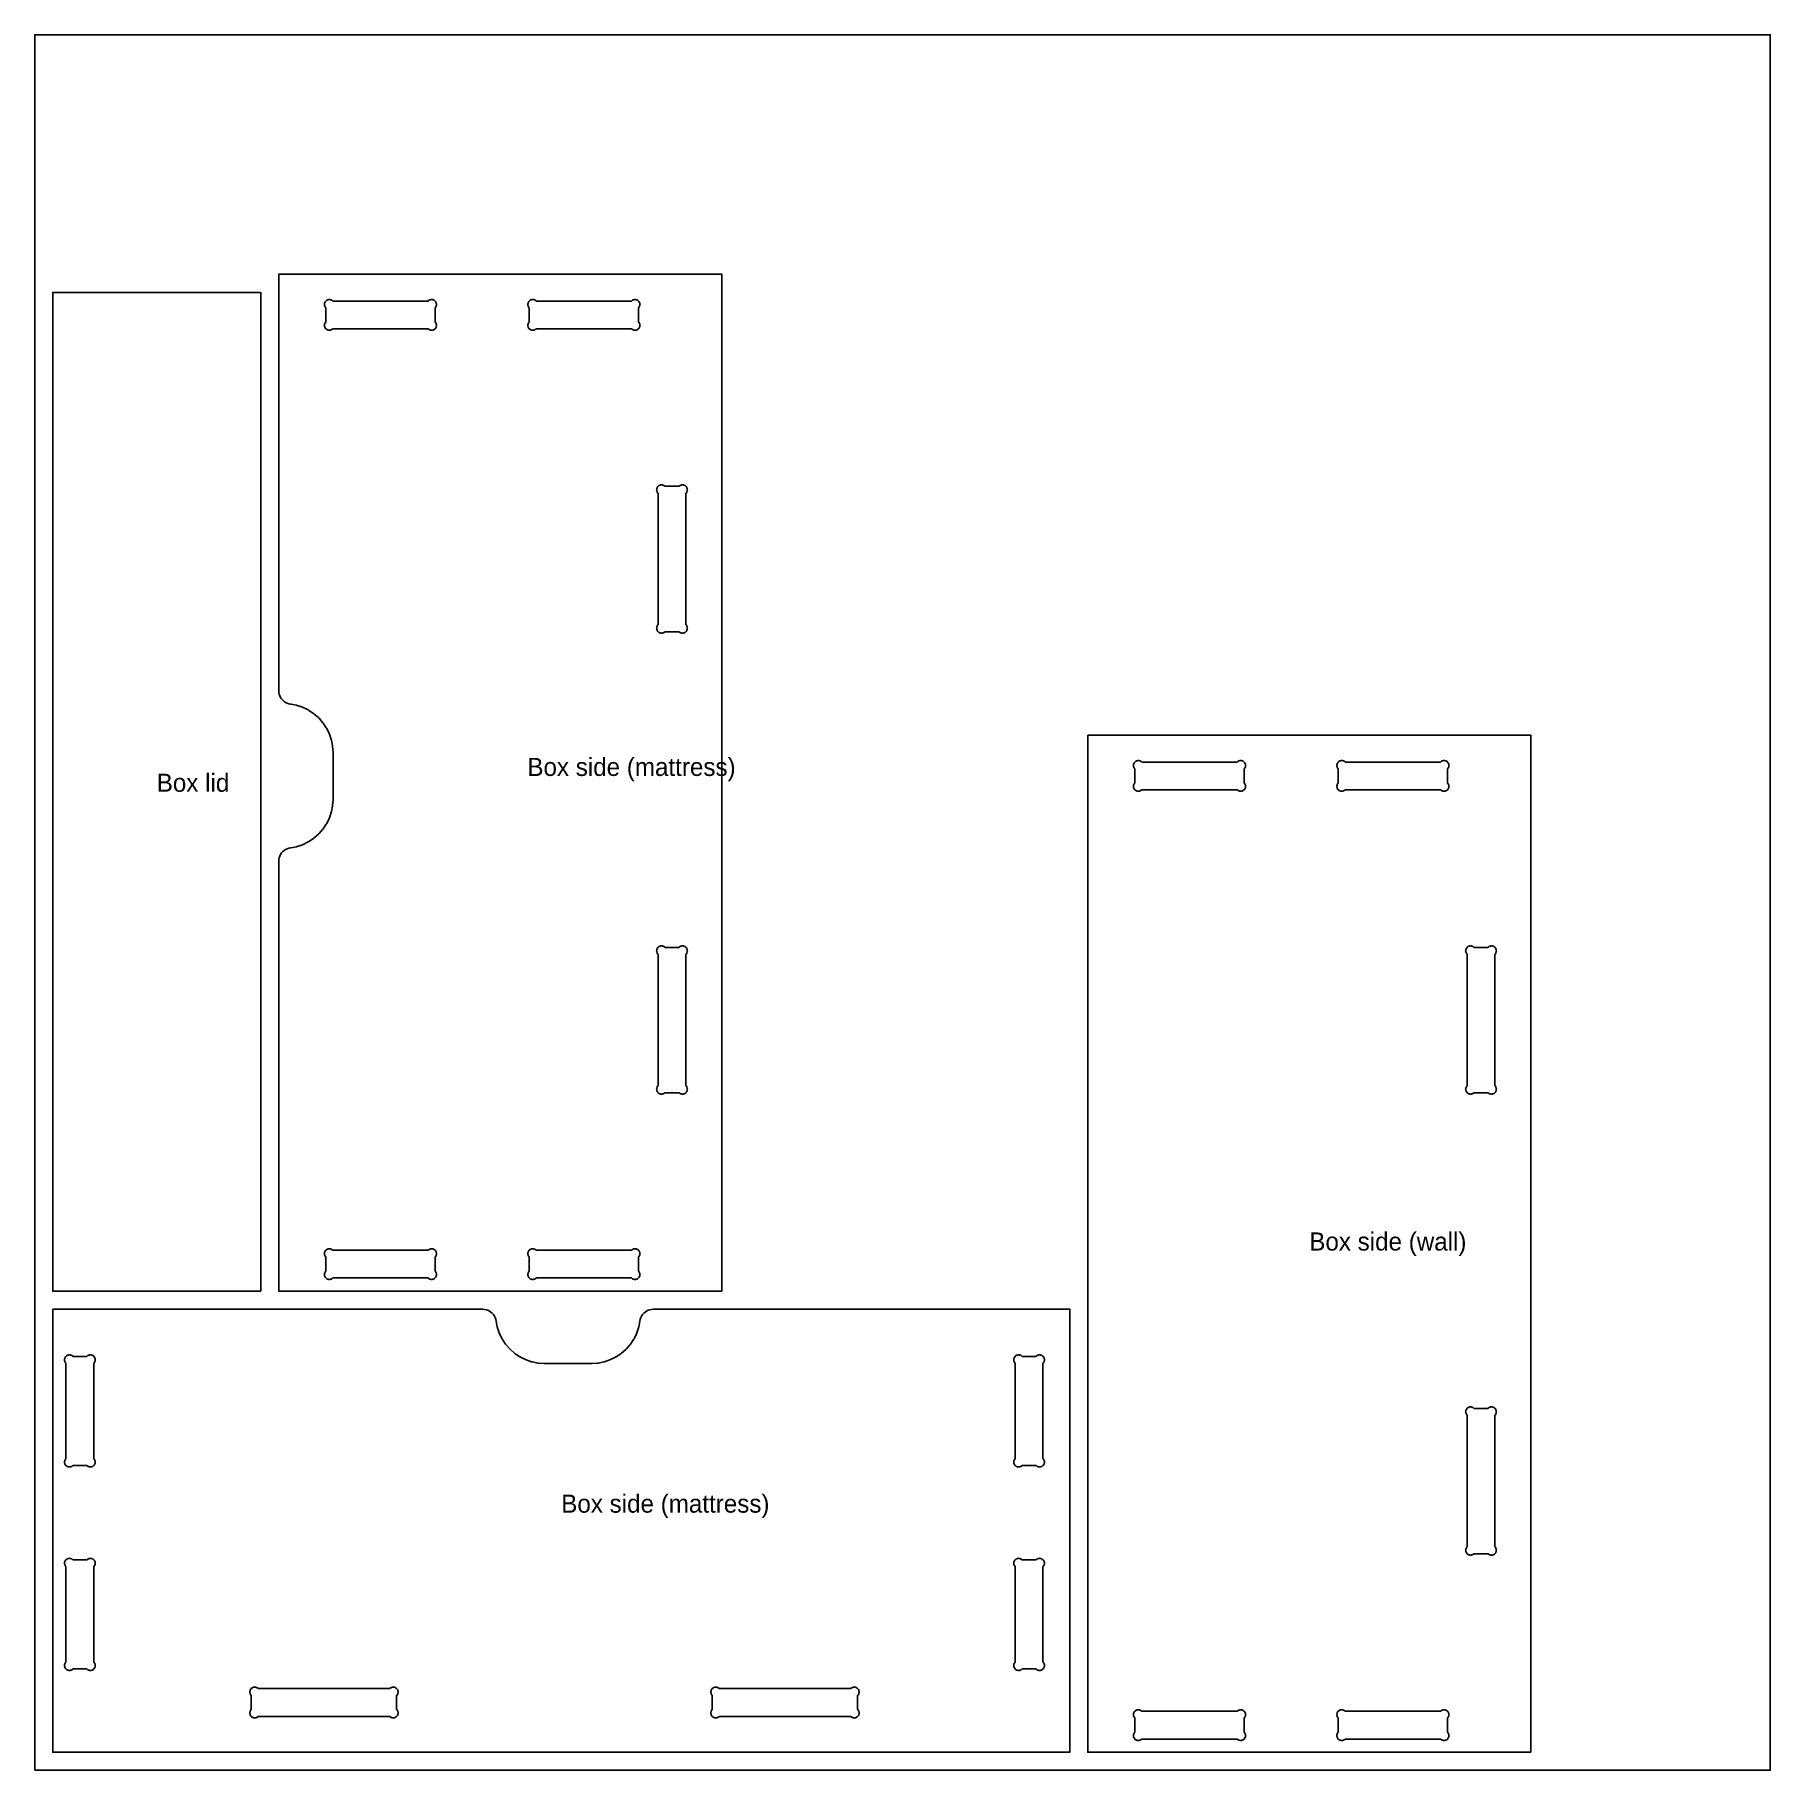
# Model space of a CAD drawing. Header units: inches. Extents: x 0 to 48, y 0 to 48.
import ezdxf

# ---------------------------------------------------------------- set-up
doc = ezdxf.new("R2010")
doc.units = ezdxf.units.IN
doc.header["$MEASUREMENT"] = 0
for name, color, linetype in [('CUT_INSIDE', 5, 'Continuous'), ('CUT_OUTSIDE', 1, 'Continuous'), ('LABEL', 3, 'Continuous'), ('SHEET', 8, 'Continuous')]:
    doc.layers.add(name, color=color, linetype=linetype)

msp = doc.modelspace()

# ---------------------------------------------------------------- linework, layer by layer
at = {"layer": 'CUT_INSIDE'}
for points in [[(11.072, 40.056), (11.084, 40.043), (11.094, 40.028), (11.102, 40.012), (11.107, 39.995), (11.111, 39.978), (11.112, 39.96), (11.111, 39.943), (11.107, 39.926), (11.102, 39.909), (11.094, 39.893), (11.084, 39.878), (11.072, 39.865), (11.059, 39.853), (11.045, 39.844), (11.029, 39.836), (11.012, 39.83), (10.995, 39.827), (10.977, 39.825), (10.959, 39.827), (10.942, 39.83), (10.925, 39.836), (10.91, 39.844), (10.895, 39.853), (10.882, 39.865), (8.243, 39.865), (8.23, 39.853), (8.215, 39.844), (8.2, 39.836), (8.183, 39.83), (8.166, 39.827), (8.148, 39.825), (8.13, 39.827), (8.113, 39.83), (8.096, 39.836), (8.08, 39.844), (8.066, 39.853), (8.053, 39.865), (8.041, 39.878), (8.031, 39.893), (8.023, 39.909), (8.018, 39.926), (8.014, 39.943), (8.013, 39.96), (8.014, 39.978), (8.018, 39.995), (8.023, 40.012), (8.031, 40.028), (8.041, 40.043), (8.053, 40.056), (8.053, 40.444), (8.041, 40.457), (8.031, 40.472), (8.023, 40.488), (8.018, 40.505), (8.014, 40.522), (8.013, 40.54), (8.014, 40.557), (8.018, 40.574), (8.023, 40.591), (8.031, 40.607), (8.041, 40.622), (8.053, 40.635), (8.066, 40.647), (8.08, 40.656), (8.096, 40.664), (8.113, 40.67), (8.13, 40.673), (8.148, 40.675), (8.166, 40.673), (8.183, 40.67), (8.2, 40.664), (8.215, 40.656), (8.23, 40.647), (8.243, 40.635), (10.882, 40.635), (10.895, 40.647), (10.91, 40.656), (10.925, 40.664), (10.942, 40.67), (10.959, 40.673), (10.977, 40.675), (10.995, 40.673), (11.012, 40.67), (11.029, 40.664), (11.045, 40.656), (11.059, 40.647), (11.072, 40.635), (11.084, 40.622), (11.094, 40.607), (11.102, 40.591), (11.107, 40.574), (11.111, 40.557), (11.112, 40.54), (11.111, 40.522), (11.107, 40.505), (11.102, 40.488), (11.094, 40.472), (11.084, 40.457), (11.072, 40.444)], [(16.697, 40.444), (16.697, 40.056), (16.709, 40.043), (16.719, 40.028), (16.727, 40.012), (16.732, 39.995), (16.736, 39.978), (16.737, 39.96), (16.736, 39.943), (16.732, 39.926), (16.727, 39.909), (16.719, 39.893), (16.709, 39.878), (16.697, 39.865), (16.684, 39.853), (16.67, 39.844), (16.654, 39.836), (16.637, 39.83), (16.62, 39.827), (16.602, 39.825), (16.584, 39.827), (16.567, 39.83), (16.55, 39.836), (16.535, 39.844), (16.52, 39.853), (16.507, 39.865), (13.868, 39.865), (13.855, 39.853), (13.84, 39.844), (13.825, 39.836), (13.808, 39.83), (13.791, 39.827), (13.773, 39.825), (13.755, 39.827), (13.738, 39.83), (13.721, 39.836), (13.705, 39.844), (13.691, 39.853), (13.678, 39.865), (13.666, 39.878), (13.656, 39.893), (13.648, 39.909), (13.643, 39.926), (13.639, 39.943), (13.638, 39.96), (13.639, 39.978), (13.643, 39.995), (13.648, 40.012), (13.656, 40.028), (13.666, 40.043), (13.678, 40.056), (13.678, 40.444), (13.666, 40.457), (13.656, 40.472), (13.648, 40.488), (13.643, 40.505), (13.639, 40.522), (13.638, 40.54), (13.639, 40.557), (13.643, 40.574), (13.648, 40.591), (13.656, 40.607), (13.666, 40.622), (13.678, 40.635), (13.691, 40.647), (13.705, 40.656), (13.721, 40.664), (13.738, 40.67), (13.755, 40.673), (13.773, 40.675), (13.791, 40.673), (13.808, 40.67), (13.825, 40.664), (13.84, 40.656), (13.855, 40.647), (13.868, 40.635), (16.507, 40.635), (16.52, 40.647), (16.535, 40.656), (16.55, 40.664), (16.567, 40.67), (16.584, 40.673), (16.602, 40.675), (16.62, 40.673), (16.637, 40.67), (16.654, 40.664), (16.67, 40.656), (16.684, 40.647), (16.697, 40.635), (16.709, 40.622), (16.719, 40.607), (16.727, 40.591), (16.732, 40.574), (16.736, 40.557), (16.737, 40.54), (16.736, 40.522), (16.732, 40.505), (16.727, 40.488), (16.719, 40.472), (16.709, 40.457)], [(18.01, 31.681), (18.022, 31.668), (18.031, 31.653), (18.039, 31.637), (18.045, 31.62), (18.048, 31.603), (18.05, 31.585), (18.048, 31.568), (18.045, 31.551), (18.039, 31.534), (18.031, 31.518), (18.022, 31.503), (18.01, 31.49), (18.01, 31.49), (17.997, 31.478), (17.982, 31.469), (17.966, 31.461), (17.949, 31.455), (17.932, 31.452), (17.915, 31.45), (17.897, 31.452), (17.88, 31.455), (17.863, 31.461), (17.847, 31.469), (17.832, 31.478), (17.819, 31.49), (17.431, 31.49), (17.418, 31.478), (17.403, 31.469), (17.387, 31.461), (17.37, 31.455), (17.353, 31.452), (17.335, 31.45), (17.318, 31.452), (17.301, 31.455), (17.284, 31.461), (17.268, 31.469), (17.253, 31.478), (17.24, 31.49), (17.24, 31.49), (17.228, 31.503), (17.219, 31.518), (17.211, 31.534), (17.205, 31.551), (17.202, 31.568), (17.2, 31.585), (17.202, 31.603), (17.205, 31.62), (17.211, 31.637), (17.219, 31.653), (17.228, 31.668), (17.24, 31.681), (17.24, 35.319), (17.228, 35.332), (17.219, 35.347), (17.211, 35.363), (17.205, 35.38), (17.202, 35.397), (17.2, 35.415), (17.202, 35.432), (17.205, 35.449), (17.211, 35.466), (17.219, 35.482), (17.228, 35.497), (17.24, 35.51), (17.253, 35.522), (17.268, 35.531), (17.284, 35.539), (17.301, 35.545), (17.318, 35.548), (17.335, 35.55), (17.353, 35.548), (17.37, 35.545), (17.387, 35.539), (17.403, 35.531), (17.418, 35.522), (17.431, 35.51), (17.819, 35.51), (17.832, 35.522), (17.847, 35.531), (17.863, 35.539), (17.88, 35.545), (17.897, 35.548), (17.915, 35.55), (17.932, 35.548), (17.949, 35.545), (17.966, 35.539), (17.982, 35.531), (17.997, 35.522), (18.01, 35.51), (18.01, 35.51), (18.022, 35.497), (18.031, 35.482), (18.039, 35.466), (18.045, 35.449), (18.048, 35.432), (18.05, 35.415), (18.048, 35.397), (18.045, 35.38), (18.039, 35.363), (18.031, 35.347), (18.022, 35.332), (18.01, 35.319)], [(33.477, 27.262), (33.482, 27.245), (33.486, 27.228), (33.487, 27.21), (33.486, 27.193), (33.482, 27.176), (33.477, 27.159), (33.469, 27.143), (33.459, 27.128), (33.447, 27.115), (33.434, 27.103), (33.42, 27.094), (33.404, 27.086), (33.387, 27.08), (33.37, 27.077), (33.352, 27.075), (33.334, 27.077), (33.317, 27.08), (33.3, 27.086), (33.285, 27.094), (33.27, 27.103), (33.257, 27.115), (30.618, 27.115), (30.605, 27.103), (30.59, 27.094), (30.575, 27.086), (30.558, 27.08), (30.541, 27.077), (30.523, 27.075), (30.505, 27.077), (30.488, 27.08), (30.471, 27.086), (30.455, 27.094), (30.441, 27.103), (30.428, 27.115), (30.416, 27.128), (30.406, 27.143), (30.398, 27.159), (30.393, 27.176), (30.389, 27.193), (30.388, 27.21), (30.389, 27.228), (30.393, 27.245), (30.398, 27.262), (30.406, 27.278), (30.416, 27.293), (30.428, 27.306), (30.428, 27.694), (30.416, 27.707), (30.406, 27.722), (30.398, 27.738), (30.393, 27.755), (30.389, 27.772), (30.388, 27.79), (30.389, 27.807), (30.393, 27.824), (30.398, 27.841), (30.406, 27.857), (30.416, 27.872), (30.428, 27.885), (30.441, 27.897), (30.455, 27.906), (30.471, 27.914), (30.488, 27.92), (30.505, 27.923), (30.523, 27.925), (30.541, 27.923), (30.558, 27.92), (30.575, 27.914), (30.59, 27.906), (30.605, 27.897), (30.618, 27.885), (33.257, 27.885), (33.27, 27.897), (33.285, 27.906), (33.3, 27.914), (33.317, 27.92), (33.334, 27.923), (33.352, 27.925), (33.37, 27.923), (33.387, 27.92), (33.404, 27.914), (33.42, 27.906), (33.434, 27.897), (33.447, 27.885), (33.459, 27.872), (33.469, 27.857), (33.477, 27.841), (33.482, 27.824), (33.486, 27.807), (33.487, 27.79), (33.486, 27.772), (33.482, 27.755), (33.477, 27.738), (33.469, 27.722), (33.459, 27.707), (33.447, 27.694), (33.447, 27.306), (33.459, 27.293), (33.469, 27.278)], [(39.094, 27.278), (39.102, 27.262), (39.107, 27.245), (39.111, 27.228), (39.112, 27.21), (39.111, 27.193), (39.107, 27.176), (39.102, 27.159), (39.094, 27.143), (39.084, 27.128), (39.072, 27.115), (39.059, 27.103), (39.045, 27.094), (39.029, 27.086), (39.012, 27.08), (38.995, 27.077), (38.977, 27.075), (38.959, 27.077), (38.942, 27.08), (38.925, 27.086), (38.91, 27.094), (38.895, 27.103), (38.882, 27.115), (36.243, 27.115), (36.23, 27.103), (36.215, 27.094), (36.2, 27.086), (36.183, 27.08), (36.166, 27.077), (36.148, 27.075), (36.13, 27.077), (36.113, 27.08), (36.096, 27.086), (36.08, 27.094), (36.066, 27.103), (36.053, 27.115), (36.041, 27.128), (36.031, 27.143), (36.023, 27.159), (36.018, 27.176), (36.014, 27.193), (36.013, 27.21), (36.014, 27.228), (36.018, 27.245), (36.023, 27.262), (36.031, 27.278), (36.041, 27.293), (36.053, 27.306), (36.053, 27.694), (36.041, 27.707), (36.031, 27.722), (36.023, 27.738), (36.018, 27.755), (36.014, 27.772), (36.013, 27.79), (36.014, 27.807), (36.018, 27.824), (36.023, 27.841), (36.031, 27.857), (36.041, 27.872), (36.053, 27.885), (36.066, 27.897), (36.08, 27.906), (36.096, 27.914), (36.113, 27.92), (36.13, 27.923), (36.148, 27.925), (36.166, 27.923), (36.183, 27.92), (36.2, 27.914), (36.215, 27.906), (36.23, 27.897), (36.243, 27.885), (38.882, 27.885), (38.895, 27.897), (38.91, 27.906), (38.925, 27.914), (38.942, 27.92), (38.959, 27.923), (38.977, 27.925), (38.995, 27.923), (39.012, 27.92), (39.029, 27.914), (39.045, 27.906), (39.059, 27.897), (39.072, 27.885), (39.084, 27.872), (39.094, 27.857), (39.102, 27.841), (39.107, 27.824), (39.111, 27.807), (39.112, 27.79), (39.111, 27.772), (39.107, 27.755), (39.102, 27.738), (39.094, 27.722), (39.084, 27.707), (39.072, 27.694), (39.072, 27.306), (39.084, 27.293)], [(18.01, 22.569), (18.01, 18.931), (18.022, 18.918), (18.031, 18.903), (18.039, 18.887), (18.045, 18.87), (18.048, 18.853), (18.05, 18.835), (18.048, 18.818), (18.045, 18.801), (18.039, 18.784), (18.031, 18.768), (18.022, 18.753), (18.01, 18.74), (18.01, 18.74), (17.997, 18.728), (17.982, 18.719), (17.966, 18.711), (17.949, 18.705), (17.932, 18.702), (17.915, 18.7), (17.897, 18.702), (17.88, 18.705), (17.863, 18.711), (17.847, 18.719), (17.832, 18.728), (17.819, 18.74), (17.431, 18.74), (17.418, 18.728), (17.403, 18.719), (17.387, 18.711), (17.37, 18.705), (17.353, 18.702), (17.335, 18.7), (17.318, 18.702), (17.301, 18.705), (17.284, 18.711), (17.268, 18.719), (17.253, 18.728), (17.24, 18.74), (17.24, 18.74), (17.228, 18.753), (17.219, 18.768), (17.211, 18.784), (17.205, 18.801), (17.202, 18.818), (17.2, 18.835), (17.202, 18.853), (17.205, 18.87), (17.211, 18.887), (17.219, 18.903), (17.228, 18.918), (17.24, 18.931), (17.24, 22.569), (17.228, 22.582), (17.219, 22.597), (17.211, 22.613), (17.205, 22.63), (17.202, 22.647), (17.2, 22.665), (17.202, 22.682), (17.205, 22.699), (17.211, 22.716), (17.219, 22.732), (17.228, 22.747), (17.24, 22.76), (17.253, 22.772), (17.268, 22.781), (17.284, 22.789), (17.301, 22.795), (17.318, 22.798), (17.335, 22.8), (17.353, 22.798), (17.37, 22.795), (17.387, 22.789), (17.403, 22.781), (17.418, 22.772), (17.431, 22.76), (17.819, 22.76), (17.832, 22.772), (17.847, 22.781), (17.863, 22.789), (17.88, 22.795), (17.897, 22.798), (17.915, 22.8), (17.932, 22.798), (17.949, 22.795), (17.966, 22.789), (17.982, 22.781), (17.997, 22.772), (18.01, 22.76), (18.01, 22.76), (18.022, 22.747), (18.031, 22.732), (18.039, 22.716), (18.045, 22.699), (18.048, 22.682), (18.05, 22.665), (18.048, 22.647), (18.045, 22.63), (18.039, 22.613), (18.031, 22.597), (18.022, 22.582)], [(40.414, 18.887), (40.42, 18.87), (40.423, 18.853), (40.425, 18.835), (40.423, 18.818), (40.42, 18.801), (40.414, 18.784), (40.406, 18.768), (40.397, 18.753), (40.385, 18.74), (40.385, 18.74), (40.372, 18.728), (40.357, 18.719), (40.341, 18.711), (40.324, 18.705), (40.307, 18.702), (40.29, 18.7), (40.272, 18.702), (40.255, 18.705), (40.238, 18.711), (40.222, 18.719), (40.207, 18.728), (40.194, 18.74), (39.806, 18.74), (39.793, 18.728), (39.778, 18.719), (39.762, 18.711), (39.745, 18.705), (39.728, 18.702), (39.71, 18.7), (39.693, 18.702), (39.676, 18.705), (39.659, 18.711), (39.643, 18.719), (39.628, 18.728), (39.615, 18.74), (39.615, 18.74), (39.603, 18.753), (39.594, 18.768), (39.586, 18.784), (39.58, 18.801), (39.577, 18.818), (39.575, 18.835), (39.577, 18.853), (39.58, 18.87), (39.586, 18.887), (39.594, 18.903), (39.603, 18.918), (39.615, 18.931), (39.615, 22.569), (39.603, 22.582), (39.594, 22.597), (39.586, 22.613), (39.58, 22.63), (39.577, 22.647), (39.575, 22.665), (39.577, 22.682), (39.58, 22.699), (39.586, 22.716), (39.594, 22.732), (39.603, 22.747), (39.615, 22.76), (39.628, 22.772), (39.643, 22.781), (39.659, 22.789), (39.676, 22.795), (39.693, 22.798), (39.71, 22.8), (39.728, 22.798), (39.745, 22.795), (39.762, 22.789), (39.778, 22.781), (39.793, 22.772), (39.806, 22.76), (40.194, 22.76), (40.207, 22.772), (40.222, 22.781), (40.238, 22.789), (40.255, 22.795), (40.272, 22.798), (40.29, 22.8), (40.307, 22.798), (40.324, 22.795), (40.341, 22.789), (40.357, 22.781), (40.372, 22.772), (40.385, 22.76), (40.385, 22.76), (40.397, 22.747), (40.406, 22.732), (40.414, 22.716), (40.42, 22.699), (40.423, 22.682), (40.425, 22.665), (40.423, 22.647), (40.42, 22.63), (40.414, 22.613), (40.406, 22.597), (40.397, 22.582), (40.385, 22.569), (40.385, 18.931), (40.397, 18.918), (40.406, 18.903)], [(11.072, 13.806), (11.084, 13.793), (11.094, 13.778), (11.102, 13.762), (11.107, 13.745), (11.111, 13.728), (11.112, 13.71), (11.111, 13.693), (11.107, 13.676), (11.102, 13.659), (11.094, 13.643), (11.084, 13.628), (11.072, 13.615), (11.059, 13.603), (11.045, 13.594), (11.029, 13.586), (11.012, 13.58), (10.995, 13.577), (10.977, 13.575), (10.959, 13.577), (10.942, 13.58), (10.925, 13.586), (10.91, 13.594), (10.895, 13.603), (10.882, 13.615), (10.882, 13.615), (8.243, 13.615), (8.23, 13.603), (8.215, 13.594), (8.2, 13.586), (8.183, 13.58), (8.166, 13.577), (8.148, 13.575), (8.13, 13.577), (8.113, 13.58), (8.096, 13.586), (8.08, 13.594), (8.066, 13.603), (8.053, 13.615), (8.041, 13.628), (8.031, 13.643), (8.023, 13.659), (8.018, 13.676), (8.014, 13.693), (8.013, 13.71), (8.014, 13.728), (8.018, 13.745), (8.023, 13.762), (8.031, 13.778), (8.041, 13.793), (8.053, 13.806), (8.053, 14.194), (8.041, 14.207), (8.031, 14.222), (8.023, 14.238), (8.018, 14.255), (8.014, 14.272), (8.013, 14.29), (8.014, 14.307), (8.018, 14.324), (8.023, 14.341), (8.031, 14.357), (8.041, 14.372), (8.053, 14.385), (8.066, 14.397), (8.08, 14.406), (8.096, 14.414), (8.113, 14.42), (8.13, 14.423), (8.148, 14.425), (8.166, 14.423), (8.183, 14.42), (8.2, 14.414), (8.215, 14.406), (8.23, 14.397), (8.243, 14.385), (10.882, 14.385), (10.895, 14.397), (10.91, 14.406), (10.925, 14.414), (10.942, 14.42), (10.959, 14.423), (10.977, 14.425), (10.995, 14.423), (11.012, 14.42), (11.029, 14.414), (11.045, 14.406), (11.059, 14.397), (11.072, 14.385), (11.084, 14.372), (11.094, 14.357), (11.102, 14.341), (11.107, 14.324), (11.111, 14.307), (11.112, 14.29), (11.111, 14.272), (11.107, 14.255), (11.102, 14.238), (11.094, 14.222), (11.084, 14.207), (11.072, 14.194)], [(16.697, 13.806), (16.709, 13.793), (16.719, 13.778), (16.727, 13.762), (16.732, 13.745), (16.736, 13.728), (16.737, 13.71), (16.736, 13.693), (16.732, 13.676), (16.727, 13.659), (16.719, 13.643), (16.709, 13.628), (16.697, 13.615), (16.684, 13.603), (16.67, 13.594), (16.654, 13.586), (16.637, 13.58), (16.62, 13.577), (16.602, 13.575), (16.584, 13.577), (16.567, 13.58), (16.55, 13.586), (16.535, 13.594), (16.52, 13.603), (16.507, 13.615), (16.507, 13.615), (13.868, 13.615), (13.855, 13.603), (13.84, 13.594), (13.825, 13.586), (13.808, 13.58), (13.791, 13.577), (13.773, 13.575), (13.755, 13.577), (13.738, 13.58), (13.721, 13.586), (13.705, 13.594), (13.691, 13.603), (13.678, 13.615), (13.666, 13.628), (13.656, 13.643), (13.648, 13.659), (13.643, 13.676), (13.639, 13.693), (13.638, 13.71), (13.639, 13.728), (13.643, 13.745), (13.648, 13.762), (13.656, 13.778), (13.666, 13.793), (13.678, 13.806), (13.678, 14.194), (13.666, 14.207), (13.656, 14.222), (13.648, 14.238), (13.643, 14.255), (13.639, 14.272), (13.638, 14.29), (13.639, 14.307), (13.643, 14.324), (13.648, 14.341), (13.656, 14.357), (13.666, 14.372), (13.678, 14.385), (13.691, 14.397), (13.705, 14.406), (13.721, 14.414), (13.738, 14.42), (13.755, 14.423), (13.773, 14.425), (13.791, 14.423), (13.808, 14.42), (13.825, 14.414), (13.84, 14.406), (13.855, 14.397), (13.868, 14.385), (16.507, 14.385), (16.52, 14.397), (16.535, 14.406), (16.55, 14.414), (16.567, 14.42), (16.584, 14.423), (16.602, 14.425), (16.62, 14.423), (16.637, 14.42), (16.654, 14.414), (16.67, 14.406), (16.684, 14.397), (16.697, 14.385), (16.709, 14.372), (16.719, 14.357), (16.727, 14.341), (16.732, 14.324), (16.736, 14.307), (16.737, 14.29), (16.736, 14.272), (16.732, 14.255), (16.727, 14.238), (16.719, 14.222), (16.709, 14.207), (16.697, 14.194)], [(1.056, 8.428), (1.043, 8.416), (1.028, 8.406), (1.012, 8.398), (0.995, 8.393), (0.978, 8.389), (0.96, 8.388), (0.943, 8.389), (0.926, 8.393), (0.909, 8.398), (0.893, 8.406), (0.878, 8.416), (0.865, 8.428), (0.853, 8.441), (0.844, 8.455), (0.836, 8.471), (0.83, 8.488), (0.827, 8.505), (0.825, 8.523), (0.827, 8.541), (0.83, 8.558), (0.836, 8.575), (0.844, 8.59), (0.853, 8.605), (0.865, 8.618), (0.865, 8.618), (0.865, 11.257), (0.853, 11.27), (0.844, 11.285), (0.836, 11.3), (0.83, 11.317), (0.827, 11.334), (0.825, 11.352), (0.827, 11.37), (0.83, 11.387), (0.836, 11.404), (0.844, 11.42), (0.853, 11.434), (0.865, 11.447), (0.878, 11.459), (0.893, 11.469), (0.909, 11.477), (0.926, 11.482), (0.943, 11.486), (0.96, 11.487), (0.978, 11.486), (0.995, 11.482), (1.012, 11.477), (1.028, 11.469), (1.043, 11.459), (1.056, 11.447), (1.444, 11.447), (1.457, 11.459), (1.472, 11.469), (1.488, 11.477), (1.505, 11.482), (1.522, 11.486), (1.54, 11.487), (1.557, 11.486), (1.574, 11.482), (1.591, 11.477), (1.607, 11.469), (1.622, 11.459), (1.635, 11.447), (1.647, 11.434), (1.656, 11.42), (1.664, 11.404), (1.67, 11.387), (1.673, 11.37), (1.675, 11.352), (1.673, 11.334), (1.67, 11.317), (1.664, 11.3), (1.656, 11.285), (1.647, 11.27), (1.635, 11.257), (1.635, 8.618), (1.647, 8.605), (1.656, 8.59), (1.664, 8.575), (1.67, 8.558), (1.673, 8.541), (1.675, 8.523), (1.673, 8.505), (1.67, 8.488), (1.664, 8.471), (1.656, 8.455), (1.647, 8.441), (1.635, 8.428), (1.622, 8.416), (1.607, 8.406), (1.591, 8.398), (1.574, 8.393), (1.557, 8.389), (1.54, 8.388), (1.522, 8.389), (1.505, 8.393), (1.488, 8.398), (1.472, 8.406), (1.457, 8.416), (1.444, 8.428)], [(27.306, 8.428), (27.293, 8.416), (27.278, 8.406), (27.262, 8.398), (27.245, 8.393), (27.228, 8.389), (27.21, 8.388), (27.193, 8.389), (27.176, 8.393), (27.159, 8.398), (27.143, 8.406), (27.128, 8.416), (27.115, 8.428), (27.103, 8.441), (27.094, 8.455), (27.086, 8.471), (27.08, 8.488), (27.077, 8.505), (27.075, 8.523), (27.077, 8.541), (27.08, 8.558), (27.086, 8.575), (27.094, 8.59), (27.103, 8.605), (27.115, 8.618), (27.115, 11.257), (27.103, 11.27), (27.094, 11.285), (27.086, 11.3), (27.08, 11.317), (27.077, 11.334), (27.075, 11.352), (27.077, 11.37), (27.08, 11.387), (27.086, 11.404), (27.094, 11.42), (27.103, 11.434), (27.115, 11.447), (27.128, 11.459), (27.143, 11.469), (27.159, 11.477), (27.176, 11.482), (27.193, 11.486), (27.21, 11.487), (27.228, 11.486), (27.245, 11.482), (27.262, 11.477), (27.278, 11.469), (27.293, 11.459), (27.306, 11.447), (27.694, 11.447), (27.707, 11.459), (27.722, 11.469), (27.738, 11.477), (27.755, 11.482), (27.772, 11.486), (27.79, 11.487), (27.807, 11.486), (27.824, 11.482), (27.841, 11.477), (27.857, 11.469), (27.872, 11.459), (27.885, 11.447), (27.897, 11.434), (27.906, 11.42), (27.914, 11.404), (27.92, 11.387), (27.923, 11.37), (27.925, 11.352), (27.923, 11.334), (27.92, 11.317), (27.914, 11.3), (27.906, 11.285), (27.897, 11.27), (27.885, 11.257), (27.885, 8.618), (27.897, 8.605), (27.906, 8.59), (27.914, 8.575), (27.92, 8.558), (27.923, 8.541), (27.925, 8.523), (27.923, 8.505), (27.92, 8.488), (27.914, 8.471), (27.906, 8.455), (27.897, 8.441), (27.885, 8.428), (27.872, 8.416), (27.857, 8.406), (27.841, 8.398), (27.824, 8.393), (27.807, 8.389), (27.79, 8.388), (27.772, 8.389), (27.755, 8.393), (27.738, 8.398), (27.722, 8.406), (27.707, 8.416), (27.694, 8.428)], [(40.406, 6.153), (40.414, 6.137), (40.42, 6.12), (40.423, 6.103), (40.425, 6.085), (40.423, 6.068), (40.42, 6.051), (40.414, 6.034), (40.406, 6.018), (40.397, 6.003), (40.385, 5.99), (40.385, 5.99), (40.372, 5.978), (40.357, 5.969), (40.341, 5.961), (40.324, 5.955), (40.307, 5.952), (40.29, 5.95), (40.272, 5.952), (40.255, 5.955), (40.238, 5.961), (40.222, 5.969), (40.207, 5.978), (40.194, 5.99), (39.806, 5.99), (39.793, 5.978), (39.778, 5.969), (39.762, 5.961), (39.745, 5.955), (39.728, 5.952), (39.71, 5.95), (39.693, 5.952), (39.676, 5.955), (39.659, 5.961), (39.643, 5.969), (39.628, 5.978), (39.615, 5.99), (39.615, 5.99), (39.603, 6.003), (39.594, 6.018), (39.586, 6.034), (39.58, 6.051), (39.577, 6.068), (39.575, 6.085), (39.577, 6.103), (39.58, 6.12), (39.586, 6.137), (39.594, 6.153), (39.603, 6.168), (39.615, 6.181), (39.615, 9.819), (39.603, 9.832), (39.594, 9.847), (39.586, 9.863), (39.58, 9.88), (39.577, 9.897), (39.575, 9.915), (39.577, 9.932), (39.58, 9.949), (39.586, 9.966), (39.594, 9.982), (39.603, 9.997), (39.615, 10.01), (39.628, 10.022), (39.643, 10.031), (39.659, 10.039), (39.676, 10.045), (39.693, 10.048), (39.71, 10.05), (39.728, 10.048), (39.745, 10.045), (39.762, 10.039), (39.778, 10.031), (39.793, 10.022), (39.806, 10.01), (40.194, 10.01), (40.207, 10.022), (40.222, 10.031), (40.238, 10.039), (40.255, 10.045), (40.272, 10.048), (40.29, 10.05), (40.307, 10.048), (40.324, 10.045), (40.341, 10.039), (40.357, 10.031), (40.372, 10.022), (40.385, 10.01), (40.385, 10.01), (40.397, 9.997), (40.406, 9.982), (40.414, 9.966), (40.42, 9.949), (40.423, 9.932), (40.425, 9.915), (40.423, 9.897), (40.42, 9.88), (40.414, 9.863), (40.406, 9.847), (40.397, 9.832), (40.385, 9.819), (40.385, 6.181), (40.397, 6.168)], [(1.056, 2.803), (1.043, 2.791), (1.028, 2.781), (1.012, 2.773), (0.995, 2.768), (0.978, 2.764), (0.96, 2.763), (0.943, 2.764), (0.926, 2.768), (0.909, 2.773), (0.893, 2.781), (0.878, 2.791), (0.865, 2.803), (0.853, 2.816), (0.844, 2.83), (0.836, 2.846), (0.83, 2.863), (0.827, 2.88), (0.825, 2.898), (0.827, 2.916), (0.83, 2.933), (0.836, 2.95), (0.844, 2.965), (0.853, 2.98), (0.865, 2.993), (0.865, 2.993), (0.865, 5.632), (0.853, 5.645), (0.844, 5.66), (0.836, 5.675), (0.83, 5.692), (0.827, 5.709), (0.825, 5.727), (0.827, 5.745), (0.83, 5.762), (0.836, 5.779), (0.844, 5.795), (0.853, 5.809), (0.865, 5.822), (0.878, 5.834), (0.893, 5.844), (0.909, 5.852), (0.926, 5.857), (0.943, 5.861), (0.96, 5.862), (0.978, 5.861), (0.995, 5.857), (1.012, 5.852), (1.028, 5.844), (1.043, 5.834), (1.056, 5.822), (1.444, 5.822), (1.457, 5.834), (1.472, 5.844), (1.488, 5.852), (1.505, 5.857), (1.522, 5.861), (1.54, 5.862), (1.557, 5.861), (1.574, 5.857), (1.591, 5.852), (1.607, 5.844), (1.622, 5.834), (1.635, 5.822), (1.647, 5.809), (1.656, 5.795), (1.664, 5.779), (1.67, 5.762), (1.673, 5.745), (1.675, 5.727), (1.673, 5.709), (1.67, 5.692), (1.664, 5.675), (1.656, 5.66), (1.647, 5.645), (1.635, 5.632), (1.635, 2.993), (1.647, 2.98), (1.656, 2.965), (1.664, 2.95), (1.67, 2.933), (1.673, 2.916), (1.675, 2.898), (1.673, 2.88), (1.67, 2.863), (1.664, 2.846), (1.656, 2.83), (1.647, 2.816), (1.635, 2.803), (1.622, 2.791), (1.607, 2.781), (1.591, 2.773), (1.574, 2.768), (1.557, 2.764), (1.54, 2.763), (1.522, 2.764), (1.505, 2.768), (1.488, 2.773), (1.472, 2.781), (1.457, 2.791), (1.444, 2.803)], [(27.694, 2.803), (27.306, 2.803), (27.293, 2.791), (27.278, 2.781), (27.262, 2.773), (27.245, 2.768), (27.228, 2.764), (27.21, 2.763), (27.193, 2.764), (27.176, 2.768), (27.159, 2.773), (27.143, 2.781), (27.128, 2.791), (27.115, 2.803), (27.103, 2.816), (27.094, 2.83), (27.086, 2.846), (27.08, 2.863), (27.077, 2.88), (27.075, 2.898), (27.077, 2.916), (27.08, 2.933), (27.086, 2.95), (27.094, 2.965), (27.103, 2.98), (27.115, 2.993), (27.115, 5.632), (27.103, 5.645), (27.094, 5.66), (27.086, 5.675), (27.08, 5.692), (27.077, 5.709), (27.075, 5.727), (27.077, 5.745), (27.08, 5.762), (27.086, 5.779), (27.094, 5.795), (27.103, 5.809), (27.115, 5.822), (27.128, 5.834), (27.143, 5.844), (27.159, 5.852), (27.176, 5.857), (27.193, 5.861), (27.21, 5.862), (27.228, 5.861), (27.245, 5.857), (27.262, 5.852), (27.278, 5.844), (27.293, 5.834), (27.306, 5.822), (27.694, 5.822), (27.707, 5.834), (27.722, 5.844), (27.738, 5.852), (27.755, 5.857), (27.772, 5.861), (27.79, 5.862), (27.807, 5.861), (27.824, 5.857), (27.841, 5.852), (27.857, 5.844), (27.872, 5.834), (27.885, 5.822), (27.897, 5.809), (27.906, 5.795), (27.914, 5.779), (27.92, 5.762), (27.923, 5.745), (27.925, 5.727), (27.923, 5.709), (27.92, 5.692), (27.914, 5.675), (27.906, 5.66), (27.897, 5.645), (27.885, 5.632), (27.885, 2.993), (27.897, 2.98), (27.906, 2.965), (27.914, 2.95), (27.92, 2.933), (27.923, 2.916), (27.925, 2.898), (27.923, 2.88), (27.92, 2.863), (27.914, 2.846), (27.906, 2.83), (27.897, 2.816), (27.885, 2.803), (27.872, 2.791), (27.857, 2.781), (27.841, 2.773), (27.824, 2.768), (27.807, 2.764), (27.79, 2.763), (27.772, 2.764), (27.755, 2.768), (27.738, 2.773), (27.722, 2.781), (27.707, 2.791)], [(9.819, 1.49), (6.181, 1.49), (6.168, 1.478), (6.153, 1.469), (6.137, 1.461), (6.12, 1.455), (6.103, 1.452), (6.085, 1.45), (6.068, 1.452), (6.051, 1.455), (6.034, 1.461), (6.018, 1.469), (6.003, 1.478), (5.99, 1.49), (5.99, 1.49), (5.978, 1.503), (5.969, 1.518), (5.961, 1.534), (5.955, 1.551), (5.952, 1.568), (5.95, 1.585), (5.952, 1.603), (5.955, 1.62), (5.961, 1.637), (5.969, 1.653), (5.978, 1.668), (5.99, 1.681), (5.99, 2.069), (5.978, 2.082), (5.969, 2.097), (5.961, 2.113), (5.955, 2.13), (5.952, 2.147), (5.95, 2.165), (5.952, 2.182), (5.955, 2.199), (5.961, 2.216), (5.969, 2.232), (5.978, 2.247), (5.99, 2.26), (5.99, 2.26), (6.003, 2.272), (6.018, 2.281), (6.034, 2.289), (6.051, 2.295), (6.068, 2.298), (6.085, 2.3), (6.103, 2.298), (6.12, 2.295), (6.137, 2.289), (6.153, 2.281), (6.168, 2.272), (6.181, 2.26), (9.819, 2.26), (9.832, 2.272), (9.847, 2.281), (9.863, 2.289), (9.88, 2.295), (9.897, 2.298), (9.915, 2.3), (9.932, 2.298), (9.949, 2.295), (9.966, 2.289), (9.982, 2.281), (9.997, 2.272), (10.01, 2.26), (10.022, 2.247), (10.031, 2.232), (10.039, 2.216), (10.045, 2.199), (10.048, 2.182), (10.05, 2.165), (10.048, 2.147), (10.045, 2.13), (10.039, 2.113), (10.031, 2.097), (10.022, 2.082), (10.01, 2.069), (10.01, 1.681), (10.022, 1.668), (10.031, 1.653), (10.039, 1.637), (10.045, 1.62), (10.048, 1.603), (10.05, 1.585), (10.048, 1.568), (10.045, 1.551), (10.039, 1.534), (10.031, 1.518), (10.022, 1.503), (10.01, 1.49), (10.01, 1.49), (9.997, 1.478), (9.982, 1.469), (9.966, 1.461), (9.949, 1.455), (9.932, 1.452), (9.915, 1.45), (9.897, 1.452), (9.88, 1.455), (9.863, 1.461), (9.847, 1.469), (9.832, 1.478)], [(18.931, 1.49), (18.918, 1.478), (18.903, 1.469), (18.887, 1.461), (18.87, 1.455), (18.853, 1.452), (18.835, 1.45), (18.818, 1.452), (18.801, 1.455), (18.784, 1.461), (18.768, 1.469), (18.753, 1.478), (18.74, 1.49), (18.74, 1.49), (18.728, 1.503), (18.719, 1.518), (18.711, 1.534), (18.705, 1.551), (18.702, 1.568), (18.7, 1.585), (18.702, 1.603), (18.705, 1.62), (18.711, 1.637), (18.719, 1.653), (18.728, 1.668), (18.74, 1.681), (18.74, 2.069), (18.728, 2.082), (18.719, 2.097), (18.711, 2.113), (18.705, 2.13), (18.702, 2.147), (18.7, 2.165), (18.702, 2.182), (18.705, 2.199), (18.711, 2.216), (18.719, 2.232), (18.728, 2.247), (18.74, 2.26), (18.74, 2.26), (18.753, 2.272), (18.768, 2.281), (18.784, 2.289), (18.801, 2.295), (18.818, 2.298), (18.835, 2.3), (18.853, 2.298), (18.87, 2.295), (18.887, 2.289), (18.903, 2.281), (18.918, 2.272), (18.931, 2.26), (22.569, 2.26), (22.582, 2.272), (22.597, 2.281), (22.613, 2.289), (22.63, 2.295), (22.647, 2.298), (22.665, 2.3), (22.682, 2.298), (22.699, 2.295), (22.716, 2.289), (22.732, 2.281), (22.747, 2.272), (22.76, 2.26), (22.772, 2.247), (22.781, 2.232), (22.789, 2.216), (22.795, 2.199), (22.798, 2.182), (22.8, 2.165), (22.798, 2.147), (22.795, 2.13), (22.789, 2.113), (22.781, 2.097), (22.772, 2.082), (22.76, 2.069), (22.76, 1.681), (22.772, 1.668), (22.781, 1.653), (22.789, 1.637), (22.795, 1.62), (22.798, 1.603), (22.8, 1.585), (22.798, 1.568), (22.795, 1.551), (22.789, 1.534), (22.781, 1.518), (22.772, 1.503), (22.76, 1.49), (22.76, 1.49), (22.747, 1.478), (22.732, 1.469), (22.716, 1.461), (22.699, 1.455), (22.682, 1.452), (22.665, 1.45), (22.647, 1.452), (22.63, 1.455), (22.613, 1.461), (22.597, 1.469), (22.582, 1.478), (22.569, 1.49)], [(33.477, 1.012), (33.482, 0.995), (33.486, 0.978), (33.487, 0.96), (33.486, 0.943), (33.482, 0.926), (33.477, 0.909), (33.469, 0.893), (33.459, 0.878), (33.447, 0.865), (33.434, 0.853), (33.42, 0.844), (33.404, 0.836), (33.387, 0.83), (33.37, 0.827), (33.352, 0.825), (33.334, 0.827), (33.317, 0.83), (33.3, 0.836), (33.285, 0.844), (33.27, 0.853), (33.257, 0.865), (33.257, 0.865), (30.618, 0.865), (30.605, 0.853), (30.59, 0.844), (30.575, 0.836), (30.558, 0.83), (30.541, 0.827), (30.523, 0.825), (30.505, 0.827), (30.488, 0.83), (30.471, 0.836), (30.455, 0.844), (30.441, 0.853), (30.428, 0.865), (30.416, 0.878), (30.406, 0.893), (30.398, 0.909), (30.393, 0.926), (30.389, 0.943), (30.388, 0.96), (30.389, 0.978), (30.393, 0.995), (30.398, 1.012), (30.406, 1.028), (30.416, 1.043), (30.428, 1.056), (30.428, 1.444), (30.416, 1.457), (30.406, 1.472), (30.398, 1.488), (30.393, 1.505), (30.389, 1.522), (30.388, 1.54), (30.389, 1.557), (30.393, 1.574), (30.398, 1.591), (30.406, 1.607), (30.416, 1.622), (30.428, 1.635), (30.441, 1.647), (30.455, 1.656), (30.471, 1.664), (30.488, 1.67), (30.505, 1.673), (30.523, 1.675), (30.541, 1.673), (30.558, 1.67), (30.575, 1.664), (30.59, 1.656), (30.605, 1.647), (30.618, 1.635), (33.257, 1.635), (33.27, 1.647), (33.285, 1.656), (33.3, 1.664), (33.317, 1.67), (33.334, 1.673), (33.352, 1.675), (33.37, 1.673), (33.387, 1.67), (33.404, 1.664), (33.42, 1.656), (33.434, 1.647), (33.447, 1.635), (33.459, 1.622), (33.469, 1.607), (33.477, 1.591), (33.482, 1.574), (33.486, 1.557), (33.487, 1.54), (33.486, 1.522), (33.482, 1.505), (33.477, 1.488), (33.469, 1.472), (33.459, 1.457), (33.447, 1.444), (33.447, 1.056), (33.459, 1.043), (33.469, 1.028)], [(39.102, 1.012), (39.107, 0.995), (39.111, 0.978), (39.112, 0.96), (39.111, 0.943), (39.107, 0.926), (39.102, 0.909), (39.094, 0.893), (39.084, 0.878), (39.072, 0.865), (39.059, 0.853), (39.045, 0.844), (39.029, 0.836), (39.012, 0.83), (38.995, 0.827), (38.977, 0.825), (38.959, 0.827), (38.942, 0.83), (38.925, 0.836), (38.91, 0.844), (38.895, 0.853), (38.882, 0.865), (38.882, 0.865), (36.243, 0.865), (36.23, 0.853), (36.215, 0.844), (36.2, 0.836), (36.183, 0.83), (36.166, 0.827), (36.148, 0.825), (36.13, 0.827), (36.113, 0.83), (36.096, 0.836), (36.08, 0.844), (36.066, 0.853), (36.053, 0.865), (36.041, 0.878), (36.031, 0.893), (36.023, 0.909), (36.018, 0.926), (36.014, 0.943), (36.013, 0.96), (36.014, 0.978), (36.018, 0.995), (36.023, 1.012), (36.031, 1.028), (36.041, 1.043), (36.053, 1.056), (36.053, 1.444), (36.041, 1.457), (36.031, 1.472), (36.023, 1.488), (36.018, 1.505), (36.014, 1.522), (36.013, 1.54), (36.014, 1.557), (36.018, 1.574), (36.023, 1.591), (36.031, 1.607), (36.041, 1.622), (36.053, 1.635), (36.066, 1.647), (36.08, 1.656), (36.096, 1.664), (36.113, 1.67), (36.13, 1.673), (36.148, 1.675), (36.166, 1.673), (36.183, 1.67), (36.2, 1.664), (36.215, 1.656), (36.23, 1.647), (36.243, 1.635), (38.882, 1.635), (38.895, 1.647), (38.91, 1.656), (38.925, 1.664), (38.942, 1.67), (38.959, 1.673), (38.977, 1.675), (38.995, 1.673), (39.012, 1.67), (39.029, 1.664), (39.045, 1.656), (39.059, 1.647), (39.072, 1.635), (39.084, 1.622), (39.094, 1.607), (39.102, 1.591), (39.107, 1.574), (39.111, 1.557), (39.112, 1.54), (39.111, 1.522), (39.107, 1.505), (39.102, 1.488), (39.094, 1.472), (39.084, 1.457), (39.072, 1.444), (39.072, 1.056), (39.084, 1.043), (39.094, 1.028)]]:
    msp.add_lwpolyline(points, close=True, dxfattribs=at)
at = {"layer": 'CUT_OUTSIDE'}
for points in [[(19, 13.625), (19, 13.635), (19, 41.375), (6.75, 41.375), (6.75, 30.5), (6.75, 29.859), (6.753, 29.811), (6.763, 29.762), (6.779, 29.716), (6.8, 29.672), (6.827, 29.631), (6.86, 29.594), (6.897, 29.562), (6.938, 29.535), (6.981, 29.513), (7.028, 29.497), (7.076, 29.488), (7.088, 29.486), (7.237, 29.456), (7.261, 29.45), (7.405, 29.401), (7.428, 29.392), (7.564, 29.325), (7.585, 29.312), (7.712, 29.228), (7.731, 29.213), (7.845, 29.113), (7.863, 29.095), (7.963, 28.981), (7.978, 28.962), (8.062, 28.835), (8.075, 28.814), (8.142, 28.678), (8.151, 28.655), (8.2, 28.511), (8.206, 28.487), (8.236, 28.338), (8.239, 28.314), (8.25, 28.156), (8.25, 28.144), (8.25, 26.856), (8.25, 26.844), (8.239, 26.686), (8.236, 26.662), (8.206, 26.513), (8.2, 26.489), (8.151, 26.345), (8.142, 26.322), (8.075, 26.186), (8.062, 26.165), (7.978, 26.038), (7.963, 26.019), (7.863, 25.905), (7.845, 25.887), (7.731, 25.787), (7.712, 25.772), (7.585, 25.688), (7.564, 25.675), (7.428, 25.608), (7.405, 25.599), (7.261, 25.55), (7.237, 25.544), (7.088, 25.514), (7.076, 25.512), (7.028, 25.503), (6.981, 25.487), (6.938, 25.465), (6.897, 25.438), (6.86, 25.406), (6.827, 25.369), (6.8, 25.328), (6.779, 25.284), (6.763, 25.238), (6.753, 25.189), (6.75, 25.141), (6.75, 24.5), (6.75, 13.635), (6.75, 13.625), (6.75, 13.25), (19, 13.25)], [(6.25, 13.25), (6.25, 40.875), (0.5, 40.875), (0.5, 13.25)], [(29.125, 28.625), (29.125, 0.885), (29.125, 0.875), (29.125, 0.5), (41.375, 0.5), (41.375, 0.875), (41.375, 0.885), (41.375, 28.625)], [(0.875, 0.5), (0.885, 0.5), (28.625, 0.5), (28.625, 12.75), (17.75, 12.75), (17.109, 12.75), (17.061, 12.747), (17.012, 12.737), (16.966, 12.721), (16.922, 12.7), (16.881, 12.673), (16.844, 12.64), (16.812, 12.603), (16.785, 12.562), (16.763, 12.519), (16.747, 12.472), (16.738, 12.424), (16.736, 12.412), (16.706, 12.263), (16.7, 12.239), (16.651, 12.095), (16.642, 12.072), (16.575, 11.936), (16.562, 11.915), (16.478, 11.788), (16.463, 11.769), (16.363, 11.655), (16.345, 11.637), (16.231, 11.537), (16.212, 11.522), (16.085, 11.438), (16.064, 11.425), (15.928, 11.358), (15.905, 11.349), (15.761, 11.3), (15.737, 11.294), (15.588, 11.264), (15.564, 11.261), (15.406, 11.25), (15.394, 11.25), (14.106, 11.25), (14.094, 11.25), (13.936, 11.261), (13.912, 11.264), (13.763, 11.294), (13.739, 11.3), (13.595, 11.349), (13.572, 11.358), (13.436, 11.425), (13.415, 11.438), (13.288, 11.522), (13.269, 11.537), (13.155, 11.637), (13.137, 11.655), (13.037, 11.769), (13.022, 11.788), (12.938, 11.915), (12.925, 11.936), (12.858, 12.072), (12.849, 12.095), (12.8, 12.239), (12.794, 12.263), (12.764, 12.412), (12.762, 12.424), (12.753, 12.472), (12.737, 12.519), (12.715, 12.562), (12.688, 12.603), (12.656, 12.64), (12.619, 12.673), (12.578, 12.7), (12.534, 12.721), (12.488, 12.737), (12.439, 12.747), (12.391, 12.75), (11.75, 12.75), (0.885, 12.75), (0.875, 12.75), (0.5, 12.75), (0.5, 0.5)]]:
    msp.add_lwpolyline(points, close=True, dxfattribs=at)
at = {"layer": 'SHEET'}
msp.add_lwpolyline([(0, 0), (48, 0), (48, 48), (0, 48)], close=True, dxfattribs=at)

# ---------------------------------------------------------------- texts
at = {"layer": 'LABEL'}
for s, p in [('Box side (mattress)', (13.625, 27.5)), ('Box lid', (3.375, 27.062)), ('Box side (wall)', (35.25, 14.375)), ('Box side (mattress)', (14.562, 7.125))]:
    msp.add_text(s, height=0.5, dxfattribs=at).set_placement(p)

doc.saveas('drawing.dxf')
